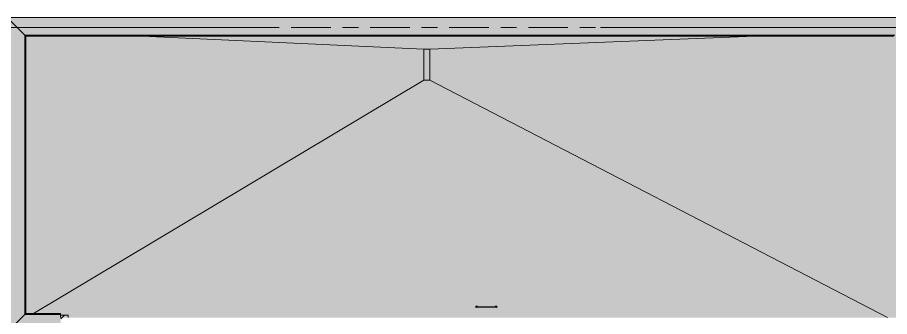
# Model space of a CAD drawing. Header units: millimetres. Extents: x -5524 to 188159, y -8553 to 29000.
# Drawn here: x 59148 to 94159, y 15398 to 27400 of the extents above; entities that cross this region are included whole.
import ezdxf

# ---------------------------------------------------------------- set-up
doc = ezdxf.new("R2010")
doc.units = ezdxf.units.MM
doc.linetypes.add('Осевая', pattern=[3175, 635, -476.25, 1587.5, -476.25])
for name, color, linetype, lineweight in [('A-DETL-2', 7, 'Continuous', 5), ('A-GENM-2', 7, 'Continuous', 5), ('I-WALL-2', 7, 'Continuous', 5), ('Оси', 7, 'Continuous', 9), ('Оси-2', 7, 'Осевая', 9)]:
    doc.layers.add(name, color=color, linetype=linetype, lineweight=lineweight)
doc.layers.add('A-DETL-GENF-2', color=7, linetype='Continuous', lineweight=9, true_color=0xc0c0c0, transparency=0.4)
for name, color, linetype, lineweight, true_color in [('A-FLOR-1', 7, 'Continuous', 5, 0xb7b7b7), ('A-GENM-3', 7, 'Continuous', 5, 0x737373), ('I-WALL-3', 7, 'Continuous', 5, 0x737373)]:
    doc.layers.add(name, color=color, linetype=linetype, lineweight=lineweight, true_color=true_color)

# ---------------------------------------------------------------- blocks, each defined once
blk = doc.blocks.new('парапет1 - парапет-18629556-3_7_1_птичка')
at = {"layer": 'A-GENM-2'}
blk.add_line((-2411, 27400), (33928, 27400), dxfattribs=at)
at = {"layer": 'A-GENM-3'}
for p, q in [((-2409, 27398), (-1702, 26691)), ((33219, 26691), (-1702, 26691)), ((-1702, 26691), (-1666, 26655)), ((-1702, 26691), (-1702, 15482)), ((-1665, 26654), (33182, 26654)), ((-1665, 15519), (-1665, 26654)), ((-2409, 14775), (-1702, 15482)), ((-1702, 15482), (-1666, 15518)), ((-1702, 15482), (-268, 15482)), ((-268, 15519), (-1665, 15519)), ((-268, 15519), (-268, 15518)), ((-268, 15518), (-268, 15482)), ((-268, 15482), (-268, 15358))]:
    blk.add_line(p, q, dxfattribs=at)
for points in [[(-1666, 26655), (-1665, 26654), (-1665, 26654), (-1665, 26654), (-1665, 26654)], [(-1666, 15518), (-1665, 15519), (-1665, 15519), (-1665, 15519), (-1665, 15519)]]:
    blk.add_open_spline(points, degree=3, dxfattribs=at)
blk = doc.blocks.new('ОМ_Арматурный стержень_Форма 1 - ОМ_Арматурный стержень_Форма 1-22194821-3_7_1_птичка')
at = {"layer": 'A-GENM-3'}
for p, q in [((17206, 15793), (16438, 15793)), ((16438, 15784), (16438, 15793)), ((16438, 15775), (16438, 15784)), ((16438, 15775), (17206, 15775)), ((17206, 15793), (17206, 15784)), ((17206, 15784), (17206, 15775))]:
    blk.add_line(p, q, dxfattribs=at)
blk = doc.blocks.new('ОМ_Уголок_ГОСТ 8509-93 - ОМ_Уголок_ГОСТ 8509-93-22194824-3_7_1_птичка')
at = {"layer": 'A-GENM-3'}
for p, q in [((16404, 15821), (16404, 15758)), ((16467, 15821), (16404, 15821)), ((16404, 15758), (16410, 15758)), ((16410, 15758), (16410, 15815)), ((16410, 15815), (16467, 15815)), ((16467, 15815), (16467, 15821))]:
    blk.add_line(p, q, dxfattribs=at)
blk = doc.blocks.new('ОМ_Уголок_ГОСТ 8509-93 - ОМ_Уголок_ГОСТ 8509-93-V146-3_7_1_птичка')
at = {"layer": 'A-GENM-3'}
for p, q in [((17240, 15821), (17177, 15821)), ((17177, 15821), (17177, 15815)), ((17177, 15815), (17234, 15815)), ((17234, 15815), (17234, 15758)), ((17234, 15758), (17240, 15758)), ((17240, 15758), (17240, 15821))]:
    blk.add_line(p, q, dxfattribs=at)

msp = doc.modelspace()

# ---------------------------------------------------------------- hatches: boundary and pattern name
at = {"layer": 'A-DETL-GENF-2'}
msp.add_hatch(color=256, dxfattribs=at).paths.add_polyline_path([(60220.9, 14774.9), (60880.7, 14774.9), (60880.7, 15358), (99908.7, 15358), (99908.7, 23888.3), (95076.8, 23888.3), (95076.8, 27398.1), (58739.6, 27398.1), (58739.6, 14774.9), (59754.8, 14774.9)])
at = {"layer": 'I-WALL-2'}
h = msp.add_hatch(dxfattribs=at)
h.set_pattern_fill('FP_61', color=256, style=0, pattern_type=2)
h.set_pattern_definition([(45, (61148.7, 0), (-353.553, 353.553), []), (135, (61148.7, 0), (-353.553, -353.553), [])])
h.paths.add_polyline_path([(60880.7, 15300), (61188.7, 15300), (61188.7, 15450), (60880.7, 15450), (60880.7, 15341.3)])

# ---------------------------------------------------------------- linework, layer by layer
at = {"layer": 'A-DETL-2'}
msp.add_line((95076.8, 27398.1), (58739.6, 27398.1), dxfattribs=at)
at = {"layer": 'A-FLOR-1'}
for p, q in [((75458.7, 26130), (64149, 26653.6)), ((88745.1, 26653.6), (75708.7, 26130)), ((75458.7, 24880), (75458.7, 26130)), ((75708.7, 26130), (75458.7, 26130)), ((75708.7, 26130), (75708.7, 24880)), ((59790.6, 15518.4), (75458.7, 24880)), ((75708.7, 24880), (75458.7, 24880)), ((94076.9, 15358), (75708.7, 24880))]:
    msp.add_line(p, q, dxfattribs=at)
at = {"layer": 'I-WALL-3'}
for p, q in [((61188.7, 15450), (60880.7, 15450)), ((61188.7, 15358), (61188.7, 15450))]:
    msp.add_line(p, q, dxfattribs=at)
at = {"layer": 'Оси'}
for p, q in [((56524.4, 27000), (69024.4, 27000)), ((82558.7, 27000), (95058.7, 27000))]:
    msp.add_line(p, q, dxfattribs=at)
at = {"layer": 'Оси-2'}
msp.add_line((69024.4, 27000), (82558.7, 27000), dxfattribs=at)

# ---------------------------------------------------------------- block references
at = {"layer": 'A-GENM-2'}
msp.add_blockref('парапет1 - парапет-18629556-3_7_1_птичка', (61148.7, 0), dxfattribs=at)
at = {"layer": 'A-GENM-3'}
for name in ['ОМ_Уголок_ГОСТ 8509-93 - ОМ_Уголок_ГОСТ 8509-93-22194824-3_7_1_птичка', 'ОМ_Арматурный стержень_Форма 1 - ОМ_Арматурный стержень_Форма 1-22194821-3_7_1_птичка', 'ОМ_Уголок_ГОСТ 8509-93 - ОМ_Уголок_ГОСТ 8509-93-V146-3_7_1_птичка']:
    msp.add_blockref(name, (61148.7, 0), dxfattribs=at)

doc.saveas('drawing.dxf')
